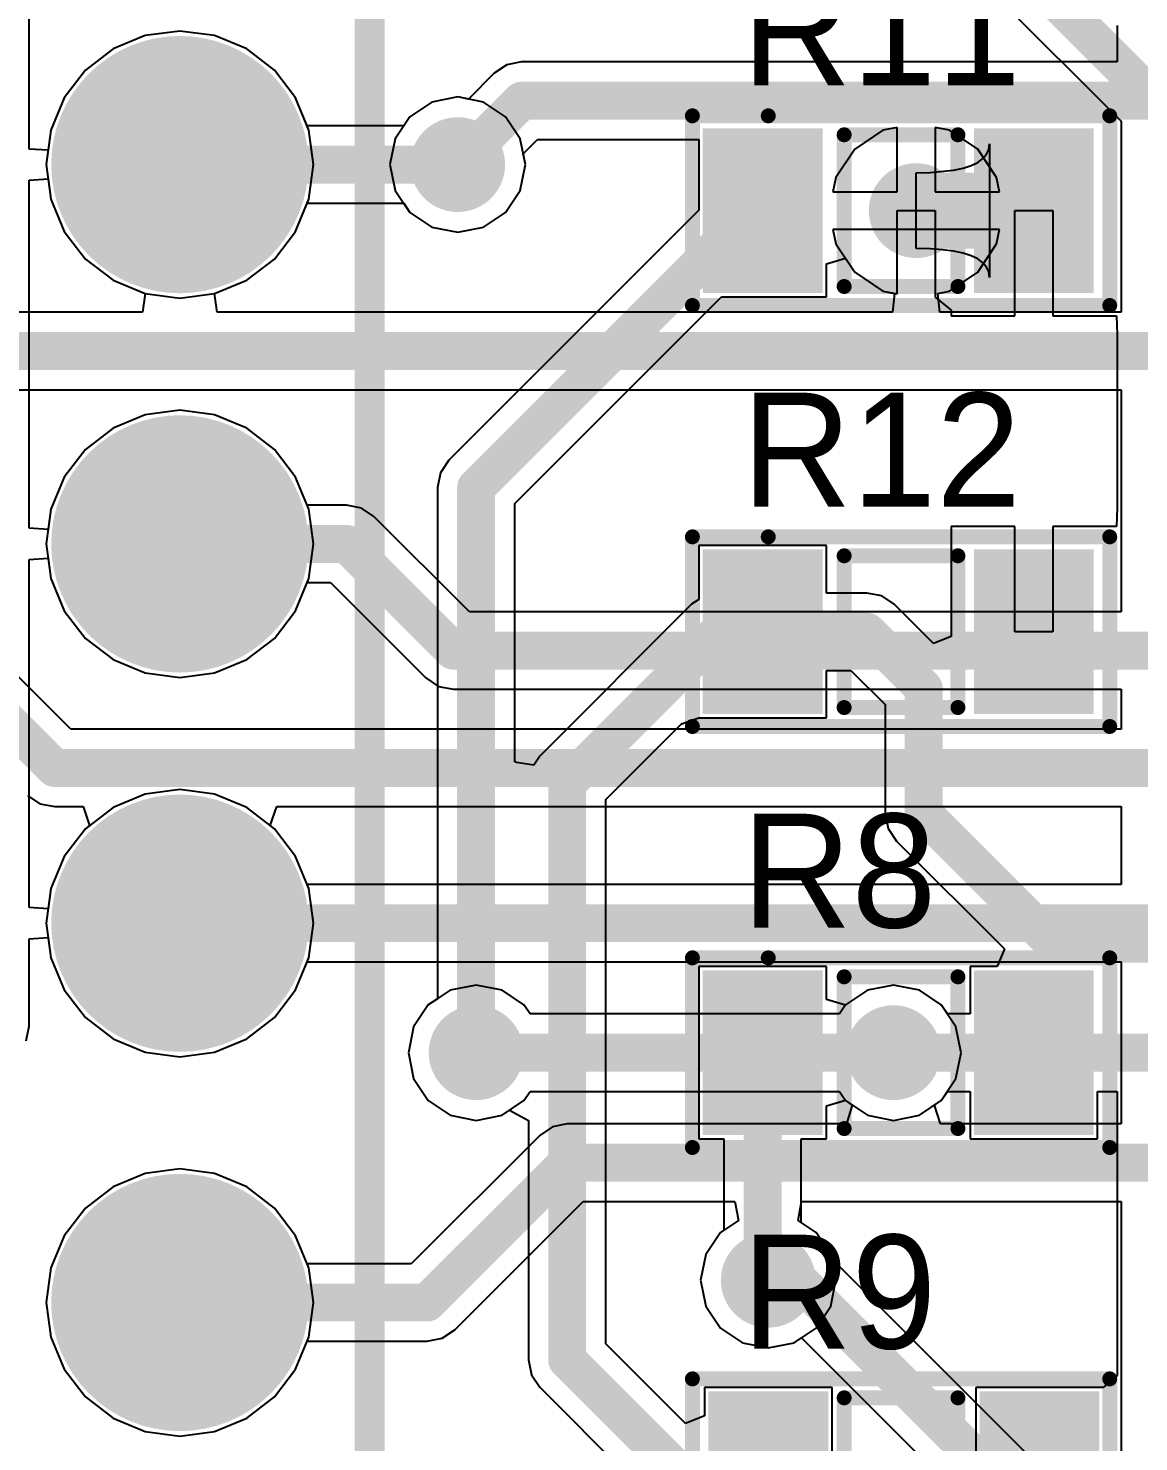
# Model space of a CAD drawing. Header units: millimetres. Extents: x 3.76 to 6.92, y 1.08 to 2.74.
# Drawn here: x 4.403 to 4.6956, y 1.8604 to 2.2331 of the extents above; entities that cross this region are included whole.
import ezdxf

# ---------------------------------------------------------------- set-up
doc = ezdxf.new("R2010")
doc.units = ezdxf.units.MM
doc.header["$MEASUREMENT"] = 0
for name, color, linetype in [('BottomLayer', 5, 'Continuous'), ('BottomSolder', 6, 'Continuous'), ('MultiLayer', 9, 'Continuous'), ('PadHoleLayer', 156, 'Continuous'), ('TopLayer', 1, 'Continuous'), ('TopOverlay', 2, 'Continuous'), ('TopPaste', 8, 'Continuous'), ('TopSolder', 216, 'Continuous'), ('ViaHoleLayer', 16, 'Continuous')]:
    doc.layers.add(name, color=color, linetype=linetype)

# ---------------------------------------------------------------- blocks, each defined once
blk = doc.blocks.new('RES_SMD_0603_31')
at = {"layer": 'TopLayer'}
for points in [[(-0.04681, -0.01772), (-0.02319, -0.01772), (-0.04681, 0.01772), (-0.02319, 0.01772)], [(0.02468, -0.01771), (0.0483, -0.01771), (0.02468, 0.01772), (0.0483, 0.01772)]]:
    blk.add_solid(points, dxfattribs=at)
at = {"layer": 'TopOverlay', "const_width": 0.00394}
for points in [[(0.055, 0.025), (-0.055, 0.025)], [(-0.055, 0.025), (-0.055, -0.025)], [(0.055, 0.025), (0.055, -0.025)], [(0.015, 0.02), (-0.015, 0.02)], [(-0.015, 0.02), (-0.015, -0.02)], [(0.015, 0.02), (0.015, -0.02)], [(0.015, -0.02), (-0.015, -0.02)], [(0.035, -0.025), (-0.055, -0.025)], [(0.055, -0.025), (0.035, -0.025)]]:
    blk.add_lwpolyline(points, dxfattribs=at)
at = {"layer": 'TopOverlay', "const_width": 0.00197}
for points in [[(-0.05599, 0.025, 1), (-0.05402, 0.025, 1)], [(-0.05599, 0.025, 1), (-0.05402, 0.025, 1)], [(0.05401, 0.025, 1), (0.05598, 0.025, 1)], [(0.05401, 0.025, 1), (0.05598, 0.025, 1)], [(-0.01599, 0.02, 1), (-0.01402, 0.02, 1)], [(-0.01599, 0.02, 1), (-0.01402, 0.02, 1)], [(0.01401, 0.02, 1), (0.01598, 0.02, 1)], [(0.01401, 0.02, 1), (0.01598, 0.02, 1)], [(-0.01599, -0.02, 1), (-0.01402, -0.02, 1)], [(-0.01599, -0.02, 1), (-0.01402, -0.02, 1)], [(0.01401, -0.02, 1), (0.01598, -0.02, 1)], [(0.01401, -0.02, 1), (0.01598, -0.02, 1)], [(-0.05599, -0.025, 1), (-0.05402, -0.025, 1)], [(-0.05599, -0.025, 1), (-0.05402, -0.025, 1)], [(0.03401, -0.025, 1), (0.03598, -0.025, 1)], [(0.03401, -0.025, 1), (0.03598, -0.025, 1)], [(0.05401, -0.025, 1), (0.05598, -0.025, 1)], [(0.05401, -0.025, 1), (0.05598, -0.025, 1)]]:
    blk.add_lwpolyline(points, format="xyb", close=True, dxfattribs=at)
at = {"layer": 'TopPaste'}
for points in [[(-0.04681, -0.01772), (-0.02319, -0.01772), (-0.04681, 0.01772), (-0.02319, 0.01772)], [(0.02468, -0.01771), (0.0483, -0.01771), (0.02468, 0.01772), (0.0483, 0.01772)]]:
    blk.add_solid(points, dxfattribs=at)
at = {"layer": 'TopSolder'}
for points in [[(-0.05081, -0.02172), (-0.01919, -0.02172), (-0.05081, 0.02172), (-0.01919, 0.02172)], [(0.02068, -0.02171), (0.0523, -0.02171), (0.02068, 0.02172), (0.0523, 0.02172)]]:
    blk.add_solid(points, dxfattribs=at)
blk = doc.blocks.new('RES_SMD_0603_32')
at = {"layer": 'TopLayer'}
for points in [[(-0.04681, -0.01772), (-0.02319, -0.01772), (-0.04681, 0.01772), (-0.02319, 0.01772)], [(0.02468, -0.01771), (0.0483, -0.01771), (0.02468, 0.01772), (0.0483, 0.01772)]]:
    blk.add_solid(points, dxfattribs=at)
at = {"layer": 'TopOverlay', "const_width": 0.00394}
for points in [[(0.055, 0.025), (-0.055, 0.025)], [(-0.055, 0.025), (-0.055, -0.025)], [(0.055, 0.025), (0.055, -0.025)], [(0.015, 0.02), (-0.015, 0.02)], [(-0.015, 0.02), (-0.015, -0.02)], [(0.015, 0.02), (0.015, -0.02)], [(0.015, -0.02), (-0.015, -0.02)], [(0.035, -0.025), (-0.055, -0.025)], [(0.055, -0.025), (0.035, -0.025)]]:
    blk.add_lwpolyline(points, dxfattribs=at)
at = {"layer": 'TopOverlay', "const_width": 0.00197}
for points in [[(-0.05599, 0.025, 1), (-0.05402, 0.025, 1)], [(-0.05599, 0.025, 1), (-0.05402, 0.025, 1)], [(0.05401, 0.025, 1), (0.05598, 0.025, 1)], [(0.05401, 0.025, 1), (0.05598, 0.025, 1)], [(-0.01599, 0.02, 1), (-0.01402, 0.02, 1)], [(-0.01599, 0.02, 1), (-0.01402, 0.02, 1)], [(0.01401, 0.02, 1), (0.01598, 0.02, 1)], [(0.01401, 0.02, 1), (0.01598, 0.02, 1)], [(-0.01599, -0.02, 1), (-0.01402, -0.02, 1)], [(-0.01599, -0.02, 1), (-0.01402, -0.02, 1)], [(0.01401, -0.02, 1), (0.01598, -0.02, 1)], [(0.01401, -0.02, 1), (0.01598, -0.02, 1)], [(-0.05599, -0.025, 1), (-0.05402, -0.025, 1)], [(-0.05599, -0.025, 1), (-0.05402, -0.025, 1)], [(0.03401, -0.025, 1), (0.03598, -0.025, 1)], [(0.03401, -0.025, 1), (0.03598, -0.025, 1)], [(0.05401, -0.025, 1), (0.05598, -0.025, 1)], [(0.05401, -0.025, 1), (0.05598, -0.025, 1)]]:
    blk.add_lwpolyline(points, format="xyb", close=True, dxfattribs=at)
at = {"layer": 'TopPaste'}
for points in [[(-0.04681, -0.01772), (-0.02319, -0.01772), (-0.04681, 0.01772), (-0.02319, 0.01772)], [(0.02468, -0.01771), (0.0483, -0.01771), (0.02468, 0.01772), (0.0483, 0.01772)]]:
    blk.add_solid(points, dxfattribs=at)
at = {"layer": 'TopSolder'}
for points in [[(-0.05081, -0.02172), (-0.01919, -0.02172), (-0.05081, 0.02172), (-0.01919, 0.02172)], [(0.02068, -0.02171), (0.0523, -0.02171), (0.02068, 0.02172), (0.0523, 0.02172)]]:
    blk.add_solid(points, dxfattribs=at)
blk = doc.blocks.new('RES_SMD_0603_34')
at = {"layer": 'TopLayer'}
for points in [[(-0.04681, -0.01772), (-0.02319, -0.01772), (-0.04681, 0.01772), (-0.02319, 0.01772)], [(0.02468, -0.01771), (0.0483, -0.01771), (0.02468, 0.01772), (0.0483, 0.01772)]]:
    blk.add_solid(points, dxfattribs=at)
at = {"layer": 'TopOverlay', "const_width": 0.00394}
for points in [[(-0.055, 0.025), (0.055, 0.025)], [(-0.055, -0.025), (-0.055, 0.025)], [(0.055, -0.025), (0.055, 0.025)], [(-0.015, 0.02), (0.015, 0.02)], [(-0.015, -0.02), (-0.015, 0.02)], [(0.015, -0.02), (0.015, 0.02)], [(-0.015, -0.02), (0.015, -0.02)], [(-0.055, -0.025), (0.035, -0.025)], [(0.035, -0.025), (0.055, -0.025)]]:
    blk.add_lwpolyline(points, dxfattribs=at)
at = {"layer": 'TopOverlay', "const_width": 0.00197}
for points in [[(-0.05599, 0.025, 1), (-0.05402, 0.025, 1)], [(-0.05599, 0.025, 1), (-0.05402, 0.025, 1)], [(0.05401, 0.025, 1), (0.05598, 0.025, 1)], [(0.05401, 0.025, 1), (0.05598, 0.025, 1)], [(-0.01599, 0.02, 1), (-0.01402, 0.02, 1)], [(-0.01599, 0.02, 1), (-0.01402, 0.02, 1)], [(0.01401, 0.02, 1), (0.01598, 0.02, 1)], [(0.01401, 0.02, 1), (0.01598, 0.02, 1)], [(-0.01599, -0.02, 1), (-0.01402, -0.02, 1)], [(-0.01599, -0.02, 1), (-0.01402, -0.02, 1)], [(0.01401, -0.02, 1), (0.01598, -0.02, 1)], [(0.01401, -0.02, 1), (0.01598, -0.02, 1)], [(-0.05599, -0.025, 1), (-0.05402, -0.025, 1)], [(-0.05599, -0.025, 1), (-0.05402, -0.025, 1)], [(0.03401, -0.025, 1), (0.03598, -0.025, 1)], [(0.03401, -0.025, 1), (0.03598, -0.025, 1)], [(0.05401, -0.025, 1), (0.05598, -0.025, 1)], [(0.05401, -0.025, 1), (0.05598, -0.025, 1)]]:
    blk.add_lwpolyline(points, format="xyb", close=True, dxfattribs=at)
at = {"layer": 'TopPaste'}
for points in [[(-0.04681, -0.01772), (-0.02319, -0.01772), (-0.04681, 0.01772), (-0.02319, 0.01772)], [(0.02468, -0.01771), (0.0483, -0.01771), (0.02468, 0.01772), (0.0483, 0.01772)]]:
    blk.add_solid(points, dxfattribs=at)
at = {"layer": 'TopSolder'}
for points in [[(-0.05081, -0.02172), (-0.01919, -0.02172), (-0.05081, 0.02172), (-0.01919, 0.02172)], [(0.02068, -0.02171), (0.0523, -0.02171), (0.02068, 0.02172), (0.0523, 0.02172)]]:
    blk.add_solid(points, dxfattribs=at)
blk = doc.blocks.new('RES_SMD_0603_35')
at = {"layer": 'TopLayer'}
for points in [[(-0.04681, -0.01772), (-0.02319, -0.01772), (-0.04681, 0.01772), (-0.02319, 0.01772)], [(0.02468, -0.01771), (0.0483, -0.01771), (0.02468, 0.01772), (0.0483, 0.01772)]]:
    blk.add_solid(points, dxfattribs=at)
at = {"layer": 'TopOverlay', "const_width": 0.00394}
for points in [[(0.055, 0.025), (-0.055, 0.025)], [(-0.055, 0.025), (-0.055, -0.025)], [(0.055, 0.025), (0.055, -0.025)], [(0.015, 0.02), (-0.015, 0.02)], [(-0.015, 0.02), (-0.015, -0.02)], [(0.015, 0.02), (0.015, -0.02)], [(0.015, -0.02), (-0.015, -0.02)], [(0.035, -0.025), (-0.055, -0.025)], [(0.055, -0.025), (0.035, -0.025)]]:
    blk.add_lwpolyline(points, dxfattribs=at)
at = {"layer": 'TopOverlay', "const_width": 0.00197}
for points in [[(-0.05599, 0.025, 1), (-0.05402, 0.025, 1)], [(-0.05599, 0.025, 1), (-0.05402, 0.025, 1)], [(0.05401, 0.025, 1), (0.05598, 0.025, 1)], [(0.05401, 0.025, 1), (0.05598, 0.025, 1)], [(-0.01599, 0.02, 1), (-0.01402, 0.02, 1)], [(-0.01599, 0.02, 1), (-0.01402, 0.02, 1)], [(0.01401, 0.02, 1), (0.01598, 0.02, 1)], [(0.01401, 0.02, 1), (0.01598, 0.02, 1)], [(-0.01599, -0.02, 1), (-0.01402, -0.02, 1)], [(-0.01599, -0.02, 1), (-0.01402, -0.02, 1)], [(0.01401, -0.02, 1), (0.01598, -0.02, 1)], [(0.01401, -0.02, 1), (0.01598, -0.02, 1)], [(-0.05599, -0.025, 1), (-0.05402, -0.025, 1)], [(-0.05599, -0.025, 1), (-0.05402, -0.025, 1)], [(0.03401, -0.025, 1), (0.03598, -0.025, 1)], [(0.03401, -0.025, 1), (0.03598, -0.025, 1)], [(0.05401, -0.025, 1), (0.05598, -0.025, 1)], [(0.05401, -0.025, 1), (0.05598, -0.025, 1)]]:
    blk.add_lwpolyline(points, format="xyb", close=True, dxfattribs=at)
at = {"layer": 'TopPaste'}
for points in [[(-0.04681, -0.01772), (-0.02319, -0.01772), (-0.04681, 0.01772), (-0.02319, 0.01772)], [(0.02468, -0.01771), (0.0483, -0.01771), (0.02468, 0.01772), (0.0483, 0.01772)]]:
    blk.add_solid(points, dxfattribs=at)
at = {"layer": 'TopSolder'}
for points in [[(-0.05081, -0.02172), (-0.01919, -0.02172), (-0.05081, 0.02172), (-0.01919, 0.02172)], [(0.02068, -0.02171), (0.0523, -0.02171), (0.02068, 0.02172), (0.0523, 0.02172)]]:
    blk.add_solid(points, dxfattribs=at)
blk = doc.blocks.new('JP8_C2T_80')
at = {"layer": 'BottomLayer', "const_width": 0.02992}
for points in [[(-0.06496, -0.05, 1), (-0.03504, -0.05, 1)], [(0.03504, -0.05, 1), (0.06496, -0.05, 1)], [(0.13504, -0.05, 1), (0.16496, -0.05, 1)], [(0.23504, -0.05, 1), (0.26496, -0.05, 1)]]:
    blk.add_lwpolyline(points, format="xyb", close=True, dxfattribs=at)
at = {"layer": 'BottomSolder', "const_width": 0.03392}
for points in [[(-0.06696, -0.05, 1), (-0.03304, -0.05, 1)], [(0.03304, -0.05, 1), (0.06696, -0.05, 1)], [(0.13304, -0.05, 1), (0.16696, -0.05, 1)], [(0.23304, -0.05, 1), (0.26696, -0.05, 1)]]:
    blk.add_lwpolyline(points, format="xyb", close=True, dxfattribs=at)
at = {"layer": 'MultiLayer', "const_width": 0.02992}
for points in [[(-0.06496, -0.05, 1), (-0.03504, -0.05, 1)], [(0.03504, -0.05, 1), (0.06496, -0.05, 1)], [(0.13504, -0.05, 1), (0.16496, -0.05, 1)], [(0.23504, -0.05, 1), (0.26496, -0.05, 1)]]:
    blk.add_lwpolyline(points, format="xyb", close=True, dxfattribs=at)
at = {"layer": 'PadHoleLayer', "const_width": 0.02008}
for points in [[(-0.06004, -0.05, 1), (-0.03996, -0.05, 1)], [(0.03996, -0.05, 1), (0.06004, -0.05, 1)], [(0.13996, -0.05, 1), (0.16004, -0.05, 1)], [(0.23996, -0.05, 1), (0.26004, -0.05, 1)]]:
    blk.add_lwpolyline(points, format="xyb", close=True, dxfattribs=at)
at = {"layer": 'TopLayer', "const_width": 0.02992}
for points in [[(-0.06496, -0.05, 1), (-0.03504, -0.05, 1)], [(0.03504, -0.05, 1), (0.06496, -0.05, 1)], [(0.13504, -0.05, 1), (0.16496, -0.05, 1)], [(0.23504, -0.05, 1), (0.26496, -0.05, 1)]]:
    blk.add_lwpolyline(points, format="xyb", close=True, dxfattribs=at)
at = {"layer": 'TopOverlay', "const_width": 0.00787}
blk.add_lwpolyline([(-0.40984, -0.1), (0.40985, -0.1)], dxfattribs=at)
at = {"layer": 'TopSolder', "const_width": 0.03392}
for points in [[(-0.06696, -0.05, 1), (-0.03304, -0.05, 1)], [(0.03304, -0.05, 1), (0.06696, -0.05, 1)], [(0.13304, -0.05, 1), (0.16696, -0.05, 1)], [(0.23304, -0.05, 1), (0.26696, -0.05, 1)]]:
    blk.add_lwpolyline(points, format="xyb", close=True, dxfattribs=at)

msp = doc.modelspace()

# ---------------------------------------------------------------- linework, layer by layer
at = {"layer": 'BottomLayer'}
for p, q in [((4.54286, 2.35673), (4.691, 2.20858)), ((4.44292, 2.23236), (4.43381, 2.23116)), ((4.45204, 2.23116), (4.44292, 2.23236)), ((4.43381, 2.23116), (4.42531, 2.22765)), ((4.46053, 2.22765), (4.45204, 2.23116)), ((4.42531, 2.22765), (4.41802, 2.22205)), ((4.46783, 2.22205), (4.46053, 2.22765)), ((4.41802, 2.22205), (4.41242, 2.21475)), ((4.47342, 2.21475), (4.46783, 2.22205)), ((4.41242, 2.21475), (4.4089, 2.20626)), ((4.4765, 2.20734), (4.47342, 2.21475)), ((4.50931, 2.21363), (4.50352, 2.20976)), ((4.51614, 2.21498), (4.50931, 2.21363)), ((4.52297, 2.21363), (4.51614, 2.21498)), ((4.52876, 2.20976), (4.52297, 2.21363)), ((4.4089, 2.20626), (4.4077, 2.19714)), ((4.50191, 2.20734), (4.4765, 2.20734)), ((4.50352, 2.20976), (4.50191, 2.20734)), ((4.53263, 2.20397), (4.52876, 2.20976)), ((4.62822, 2.20619), (4.62078, 2.20122)), ((4.632, 2.20695), (4.62822, 2.20619)), ((4.632, 2.19), (4.632, 2.20695)), ((4.64578, 2.20619), (4.642, 2.20695)), ((4.642, 2.20695), (4.642, 2.19)), ((4.65322, 2.20122), (4.64578, 2.20619)), ((4.691, 2.20858), (4.691, 2.1582)), ((4.53398, 2.19714), (4.53263, 2.20397)), ((4.62078, 2.20122), (4.61581, 2.19378)), ((4.65819, 2.19378), (4.65322, 2.20122)), ((4.4077, 2.19714), (4.4089, 2.18803)), ((4.53263, 2.19031), (4.53398, 2.19714)), ((4.61581, 2.19378), (4.61505, 2.19)), ((4.65895, 2.19), (4.65819, 2.19378)), ((4.4089, 2.18803), (4.41242, 2.17953)), ((4.52876, 2.18452), (4.53263, 2.19031)), ((4.61505, 2.19), (4.632, 2.19)), ((4.642, 2.19), (4.65895, 2.19)), ((4.47342, 2.17953), (4.4765, 2.18695)), ((4.4765, 2.18695), (4.50191, 2.18695)), ((4.50191, 2.18695), (4.50352, 2.18452)), ((4.50352, 2.18452), (4.50931, 2.18066)), ((4.52297, 2.18066), (4.52876, 2.18452)), ((4.50931, 2.18066), (4.51614, 2.1793)), ((4.51614, 2.1793), (4.52297, 2.18066)), ((4.41242, 2.17953), (4.41802, 2.17224)), ((4.46783, 2.17224), (4.47342, 2.17953)), ((4.65895, 2.18), (4.61505, 2.18)), ((4.61505, 2.18), (4.61581, 2.17622)), ((4.65819, 2.17622), (4.65895, 2.18)), ((4.61581, 2.17622), (4.62078, 2.16878)), ((4.65322, 2.16878), (4.65819, 2.17622)), ((4.41802, 2.17224), (4.42531, 2.16664)), ((4.46053, 2.16664), (4.46783, 2.17224)), ((4.42531, 2.16664), (4.4338, 2.16312)), ((4.45204, 2.16312), (4.46053, 2.16664)), ((4.62078, 2.16878), (4.62822, 2.16381)), ((4.64578, 2.16381), (4.65322, 2.16878)), ((4.4338, 2.16312), (4.43309, 2.1582)), ((4.45275, 2.1582), (4.45204, 2.16312)), ((4.62822, 2.16381), (4.63129, 2.1632)), ((4.63129, 2.1632), (4.63079, 2.1582)), ((4.64271, 2.1632), (4.64578, 2.16381)), ((4.64321, 2.1582), (4.64271, 2.1632)), ((4.43309, 2.1582), (4.39629, 2.1582)), ((4.63079, 2.1582), (4.45275, 2.1582)), ((4.691, 2.1582), (4.64321, 2.1582)), ((4.39206, 2.1378), (4.691, 2.1378)), ((4.691, 2.1378), (4.691, 2.0792)), ((4.44292, 2.13236), (4.43381, 2.13116)), ((4.45204, 2.13116), (4.44292, 2.13236)), ((4.43381, 2.13116), (4.42531, 2.12765)), ((4.46053, 2.12765), (4.45204, 2.13116)), ((4.42531, 2.12765), (4.41802, 2.12205)), ((4.46783, 2.12205), (4.46053, 2.12765)), ((4.41802, 2.12205), (4.41242, 2.11475)), ((4.47342, 2.11475), (4.46783, 2.12205)), ((4.41242, 2.11475), (4.4089, 2.10626)), ((4.4765, 2.10734), (4.47342, 2.11475)), ((4.4089, 2.10626), (4.4077, 2.09714)), ((4.48686, 2.10734), (4.4765, 2.10734)), ((4.49076, 2.10656), (4.48686, 2.10734)), ((4.49407, 2.10435), (4.49076, 2.10656)), ((4.51922, 2.0792), (4.49407, 2.10435)), ((4.4077, 2.09714), (4.4089, 2.08803)), ((4.4089, 2.08803), (4.41242, 2.07953)), ((4.47342, 2.07953), (4.4765, 2.08695)), ((4.4765, 2.08695), (4.48264, 2.08695)), ((4.48264, 2.08695), (4.50779, 2.06179)), ((4.41416, 2.04826), (4.3762, 2.08622)), ((4.41242, 2.07953), (4.41802, 2.07224)), ((4.46783, 2.07224), (4.47342, 2.07953)), ((4.691, 2.0792), (4.51922, 2.0792)), ((4.41802, 2.07224), (4.42531, 2.06664)), ((4.46053, 2.06664), (4.46783, 2.07224)), ((4.42531, 2.06664), (4.43381, 2.06312)), ((4.45204, 2.06312), (4.46053, 2.06664)), ((4.43381, 2.06312), (4.44292, 2.06192)), ((4.44292, 2.06192), (4.45204, 2.06312)), ((4.50779, 2.06179), (4.5111, 2.05958)), ((4.5111, 2.05958), (4.515, 2.0588)), ((4.515, 2.0588), (4.691, 2.0588)), ((4.691, 2.0588), (4.691, 2.04826)), ((4.691, 2.04826), (4.41416, 2.04826)), ((4.40273, 2.03085), (4.40604, 2.02864)), ((4.40604, 2.02864), (4.40994, 2.02787)), ((4.40994, 2.02787), (4.41739, 2.02787)), ((4.41739, 2.02787), (4.41908, 2.02287)), ((4.46676, 2.02287), (4.46846, 2.02787)), ((4.46846, 2.02787), (4.691, 2.02787)), ((4.691, 2.02787), (4.691, 2.00734)), ((4.41802, 2.02205), (4.41242, 2.01475)), ((4.41908, 2.02287), (4.41802, 2.02205)), ((4.46783, 2.02205), (4.46676, 2.02287)), ((4.47342, 2.01475), (4.46783, 2.02205)), ((4.41242, 2.01475), (4.4089, 2.00626)), ((4.4765, 2.00734), (4.47342, 2.01475)), ((4.4089, 2.00626), (4.4077, 1.99714)), ((4.691, 2.00734), (4.4765, 2.00734)), ((4.4077, 1.99714), (4.4089, 1.98803)), ((4.4089, 1.98803), (4.41242, 1.97953)), ((4.47342, 1.97953), (4.4765, 1.98695)), ((4.4765, 1.98695), (4.691, 1.98695)), ((4.691, 1.98695), (4.691, 1.9442)), ((4.41242, 1.97953), (4.41802, 1.97224)), ((4.46783, 1.97224), (4.47342, 1.97953)), ((4.51417, 1.97948), (4.50838, 1.97562)), ((4.521, 1.98084), (4.51417, 1.97948)), ((4.52783, 1.97948), (4.521, 1.98084)), ((4.53362, 1.97562), (4.52783, 1.97948)), ((4.62417, 1.97948), (4.61838, 1.97562)), ((4.631, 1.98084), (4.62417, 1.97948)), ((4.63783, 1.97948), (4.631, 1.98084)), ((4.64362, 1.97562), (4.63783, 1.97948)), ((4.50838, 1.97562), (4.50452, 1.96983)), ((4.53523, 1.9732), (4.53362, 1.97562)), ((4.61838, 1.97562), (4.61677, 1.9732)), ((4.64748, 1.96983), (4.64362, 1.97562)), ((4.41802, 1.97224), (4.42531, 1.96664)), ((4.46053, 1.96664), (4.46783, 1.97224)), ((4.61677, 1.9732), (4.53523, 1.9732)), ((4.50452, 1.96983), (4.50316, 1.963)), ((4.64884, 1.963), (4.64748, 1.96983)), ((4.42531, 1.96664), (4.43381, 1.96312)), ((4.45204, 1.96312), (4.46053, 1.96664)), ((4.43381, 1.96312), (4.44292, 1.96192)), ((4.44292, 1.96192), (4.45204, 1.96312)), ((4.50316, 1.963), (4.50452, 1.95617)), ((4.64748, 1.95617), (4.64884, 1.963)), ((4.50452, 1.95617), (4.50838, 1.95038)), ((4.53362, 1.95038), (4.53523, 1.9528)), ((4.53523, 1.9528), (4.61677, 1.9528)), ((4.61677, 1.9528), (4.61838, 1.95038)), ((4.64362, 1.95038), (4.64748, 1.95617)), ((4.50838, 1.95038), (4.51417, 1.94652)), ((4.52783, 1.94652), (4.53362, 1.95038)), ((4.61838, 1.95038), (4.62016, 1.9492)), ((4.62016, 1.9492), (4.61864, 1.9442)), ((4.64184, 1.9492), (4.64362, 1.95038)), ((4.64336, 1.9442), (4.64184, 1.9492)), ((4.51417, 1.94652), (4.521, 1.94516)), ((4.521, 1.94516), (4.52783, 1.94652)), ((4.5411, 1.94342), (4.53779, 1.94121)), ((4.545, 1.9442), (4.5411, 1.94342)), ((4.61864, 1.9442), (4.545, 1.9442)), ((4.691, 1.9442), (4.64336, 1.9442)), ((4.53779, 1.94121), (4.50392, 1.90734)), ((4.43381, 1.93116), (4.42531, 1.92765)), ((4.44292, 1.93236), (4.43381, 1.93116)), ((4.45204, 1.93116), (4.44292, 1.93236)), ((4.46053, 1.92765), (4.45204, 1.93116)), ((4.42531, 1.92765), (4.41802, 1.92205)), ((4.46783, 1.92205), (4.46053, 1.92765)), ((4.51535, 1.88993), (4.54922, 1.9238)), ((4.54922, 1.9238), (4.58921, 1.9238)), ((4.58921, 1.9238), (4.59015, 1.9188)), ((4.60585, 1.9188), (4.60679, 1.9238)), ((4.60679, 1.9238), (4.691, 1.9238)), ((4.691, 1.9238), (4.691, 1.83895)), ((4.41802, 1.92205), (4.41242, 1.91475)), ((4.47342, 1.91475), (4.46783, 1.92205)), ((4.58538, 1.91562), (4.58152, 1.90983)), ((4.59015, 1.9188), (4.58538, 1.91562)), ((4.61062, 1.91562), (4.60585, 1.9188)), ((4.61448, 1.90983), (4.61062, 1.91562)), ((4.41242, 1.91475), (4.4089, 1.90626)), ((4.4765, 1.90734), (4.47342, 1.91475)), ((4.58152, 1.90983), (4.58016, 1.903)), ((4.61471, 1.90871), (4.61448, 1.90983)), ((4.68638, 1.83704), (4.61471, 1.90871)), ((4.4089, 1.90626), (4.4077, 1.89714)), ((4.50392, 1.90734), (4.4765, 1.90734)), ((4.58016, 1.903), (4.58152, 1.89617)), ((4.4077, 1.89714), (4.4089, 1.88803)), ((4.58152, 1.89617), (4.58538, 1.89038)), ((4.51204, 1.88772), (4.51535, 1.88993)), ((4.58538, 1.89038), (4.59117, 1.88652)), ((4.4089, 1.88803), (4.41242, 1.87953)), ((4.47342, 1.87953), (4.4765, 1.88695)), ((4.4765, 1.88695), (4.50814, 1.88695)), ((4.50814, 1.88695), (4.51204, 1.88772)), ((4.59117, 1.88652), (4.598, 1.88516)), ((4.598, 1.88516), (4.60483, 1.88652)), ((4.60483, 1.88652), (4.60677, 1.88781)), ((4.60677, 1.88781), (4.69079, 1.80379)), ((4.41242, 1.87953), (4.41802, 1.87224)), ((4.46783, 1.87224), (4.47342, 1.87953)), ((4.41802, 1.87224), (4.42531, 1.86664)), ((4.46053, 1.86664), (4.46783, 1.87224)), ((4.42531, 1.86664), (4.43381, 1.86312)), ((4.45204, 1.86312), (4.46053, 1.86664)), ((4.43381, 1.86312), (4.44292, 1.86192)), ((4.44292, 1.86192), (4.45204, 1.86312))]:
    msp.add_line(p, q, dxfattribs=at)
at = {"layer": 'BottomLayer', "const_width": 0.01}
for points in [[(4.54, 2.374), (4.725, 2.189)], [(4.44292, 2.19714), (4.51614, 2.19714)], [(4.39206, 2.148), (5.335, 2.148)], [(4.35086, 2.09714), (4.40994, 2.03806)], [(4.44292, 2.09714), (4.48686, 2.09714)], [(4.48686, 2.09714), (4.515, 2.069)], [(4.515, 2.069), (5.364, 2.069)], [(4.40994, 2.03806), (5.15694, 2.03806)], [(4.44292, 1.99714), (4.93186, 1.99714)], [(4.521, 1.963), (4.631, 1.963)], [(4.50814, 1.89714), (4.545, 1.934)], [(4.545, 1.934), (5.465, 1.934)], [(4.598, 1.903), (4.606, 1.903)], [(4.606, 1.903), (4.698, 1.811)], [(4.44292, 1.89714), (4.50814, 1.89714)]]:
    msp.add_lwpolyline(points, dxfattribs=at)
at = {"layer": 'BottomLayer'}
for points, const_width in [([(4.50989, 2.19714, 1), (4.52239, 2.19714, 1)], 0.0125), ([(4.44042, 2.19714, 1), (4.44542, 2.19714, 1)], 0.005), ([(4.51364, 2.19714, 1), (4.51864, 2.19714, 1)], 0.005), ([(4.63075, 2.185, 1), (4.64325, 2.185, 1)], 0.0125), ([(4.44042, 2.09714, 1), (4.44542, 2.09714, 1)], 0.005), ([(4.48436, 2.09714, 1), (4.48936, 2.09714, 1)], 0.005), ([(4.48436, 2.09714, 1), (4.48936, 2.09714, 1)], 0.005), ([(4.5125, 2.069, 1), (4.5175, 2.069, 1)], 0.005), ([(4.5125, 2.069, 1), (4.5175, 2.069, 1)], 0.005), ([(4.40744, 2.03806, 1), (4.41244, 2.03806, 1)], 0.005), ([(4.40744, 2.03806, 1), (4.41244, 2.03806, 1)], 0.005), ([(4.44042, 1.99714, 1), (4.44542, 1.99714, 1)], 0.005), ([(4.51475, 1.963, 1), (4.52725, 1.963, 1)], 0.0125), ([(4.62475, 1.963, 1), (4.63725, 1.963, 1)], 0.0125), ([(4.5185, 1.963, 1), (4.5235, 1.963, 1)], 0.005), ([(4.6285, 1.963, 1), (4.6335, 1.963, 1)], 0.005), ([(4.5425, 1.934, 1), (4.5475, 1.934, 1)], 0.005), ([(4.5425, 1.934, 1), (4.5475, 1.934, 1)], 0.005), ([(4.59175, 1.903, 1), (4.60425, 1.903, 1)], 0.0125), ([(4.5955, 1.903, 1), (4.6005, 1.903, 1)], 0.005), ([(4.6035, 1.903, 1), (4.6085, 1.903, 1)], 0.005), ([(4.6035, 1.903, 1), (4.6085, 1.903, 1)], 0.005), ([(4.44042, 1.89714, 1), (4.44542, 1.89714, 1)], 0.005), ([(4.50564, 1.89714, 1), (4.51064, 1.89714, 1)], 0.005), ([(4.50564, 1.89714, 1), (4.51064, 1.89714, 1)], 0.005)]:
    msp.add_lwpolyline(points, format="xyb", close=True, dxfattribs=dict(at, const_width=const_width))
at = {"layer": 'MultiLayer', "const_width": 0.0125}
for points in [[(4.50989, 2.19714, 1), (4.52239, 2.19714, 1)], [(4.63075, 2.185, 1), (4.64325, 2.185, 1)], [(4.51475, 1.963, 1), (4.52725, 1.963, 1)], [(4.62475, 1.963, 1), (4.63725, 1.963, 1)], [(4.59175, 1.903, 1), (4.60425, 1.903, 1)]]:
    msp.add_lwpolyline(points, format="xyb", close=True, dxfattribs=at)
at = {"layer": 'TopLayer'}
for p, q in [((4.4032, 2.20125), (4.4032, 2.243)), ((4.44292, 2.23236), (4.43381, 2.23116)), ((4.45204, 2.23116), (4.44292, 2.23236)), ((4.69, 2.2338), (4.69, 2.2242)), ((4.43381, 2.23116), (4.42531, 2.22765)), ((4.46053, 2.22765), (4.45204, 2.23116)), ((4.42531, 2.22765), (4.41802, 2.22205)), ((4.46783, 2.22205), (4.46053, 2.22765)), ((4.41802, 2.22205), (4.41242, 2.21475)), ((4.47342, 2.21475), (4.46783, 2.22205)), ((4.52579, 2.22121), (4.519, 2.21442)), ((4.5291, 2.22342), (4.52579, 2.22121)), ((4.533, 2.2242), (4.5291, 2.22342)), ((4.69, 2.2242), (4.533, 2.2242)), ((4.41242, 2.21475), (4.4089, 2.20626)), ((4.47694, 2.20626), (4.47342, 2.21475)), ((4.50931, 2.21363), (4.50352, 2.20976)), ((4.51614, 2.21498), (4.50931, 2.21363)), ((4.519, 2.21442), (4.51614, 2.21498)), ((4.4089, 2.20626), (4.4082, 2.20092)), ((4.47814, 2.19714), (4.47694, 2.20626)), ((4.50352, 2.20976), (4.49966, 2.20397)), ((4.49966, 2.20397), (4.4983, 2.19714)), ((4.53342, 2.2), (4.53722, 2.2038)), ((4.53722, 2.2038), (4.5797, 2.2038)), ((4.5797, 2.2038), (4.5797, 2.18512)), ((4.65612, 2.20115), (4.65631, 2.2026)), ((4.65631, 2.2026), (4.65631, 2.1674)), ((4.4082, 2.20092), (4.4032, 2.20125)), ((4.53398, 2.19714), (4.53342, 2.2)), ((4.65322, 2.19773), (4.65457, 2.19872)), ((4.65457, 2.19872), (4.65554, 2.19986)), ((4.65554, 2.19986), (4.65612, 2.20115)), ((4.47694, 2.18803), (4.47814, 2.19714)), ((4.4983, 2.19714), (4.49966, 2.19031)), ((4.53263, 2.19031), (4.53398, 2.19714)), ((4.637, 2.195), (4.64067, 2.19508)), ((4.637, 2.175), (4.637, 2.195)), ((4.64067, 2.19508), (4.64685, 2.19568)), ((4.64685, 2.19568), (4.64936, 2.19622)), ((4.64936, 2.19622), (4.65148, 2.1969)), ((4.65148, 2.1969), (4.65322, 2.19773)), ((4.4032, 2.19304), (4.4082, 2.19337)), ((4.4032, 2.10125), (4.4032, 2.19304)), ((4.4082, 2.19337), (4.4089, 2.18803)), ((4.4089, 2.18803), (4.41242, 2.17953)), ((4.47342, 2.17953), (4.47694, 2.18803)), ((4.49966, 2.19031), (4.50352, 2.18452)), ((4.52876, 2.18452), (4.53263, 2.19031)), ((4.50352, 2.18452), (4.50931, 2.18066)), ((4.5797, 2.18512), (4.51379, 2.11921)), ((4.52297, 2.18066), (4.52876, 2.18452)), ((4.632, 2.16305), (4.632, 2.185)), ((4.632, 2.185), (4.642, 2.185)), ((4.642, 2.185), (4.642, 2.16223)), ((4.663, 2.15728), (4.663, 2.185)), ((4.663, 2.185), (4.673, 2.185)), ((4.673, 2.185), (4.673, 2.15728)), ((4.50931, 2.18066), (4.51614, 2.1793)), ((4.51614, 2.1793), (4.52297, 2.18066)), ((4.41242, 2.17953), (4.41802, 2.17224)), ((4.46783, 2.17224), (4.47342, 2.17953)), ((4.64067, 2.17492), (4.637, 2.175)), ((4.64395, 2.1747), (4.64067, 2.17492)), ((4.64685, 2.17432), (4.64395, 2.1747)), ((4.64936, 2.17378), (4.64685, 2.17432)), ((4.65148, 2.1731), (4.64936, 2.17378)), ((4.65322, 2.17227), (4.65148, 2.1731)), ((4.41802, 2.17224), (4.42531, 2.16664)), ((4.46053, 2.16664), (4.46783, 2.17224)), ((4.61332, 2.17094), (4.61832, 2.17245)), ((4.61332, 2.16228), (4.61332, 2.17094)), ((4.61832, 2.17245), (4.62078, 2.16878)), ((4.65457, 2.17128), (4.65322, 2.17227)), ((4.65554, 2.17014), (4.65457, 2.17128)), ((4.65612, 2.16885), (4.65554, 2.17014)), ((4.42531, 2.16664), (4.43381, 2.16312)), ((4.45204, 2.16312), (4.46053, 2.16664)), ((4.62078, 2.16878), (4.62822, 2.16381)), ((4.65631, 2.1674), (4.65612, 2.16885)), ((4.43381, 2.16312), (4.44292, 2.16192)), ((4.44292, 2.16192), (4.45204, 2.16312)), ((4.5312, 2.10778), (4.5857, 2.16228)), ((4.5857, 2.16228), (4.61332, 2.16228)), ((4.62822, 2.16381), (4.632, 2.16305)), ((4.642, 2.16223), (4.64619, 2.15879)), ((4.64619, 2.15879), (4.64619, 2.15728)), ((4.64619, 2.15728), (4.663, 2.15728)), ((4.673, 2.15728), (4.68981, 2.15728)), ((4.68981, 2.15728), (4.69, 2.15236)), ((4.69, 2.15236), (4.69, 2.10664)), ((4.44292, 2.13236), (4.43381, 2.13116)), ((4.45204, 2.13116), (4.44292, 2.13236)), ((4.43381, 2.13116), (4.42531, 2.12765)), ((4.46053, 2.12765), (4.45204, 2.13116)), ((4.42531, 2.12765), (4.41802, 2.12205)), ((4.46783, 2.12205), (4.46053, 2.12765)), ((4.41802, 2.12205), (4.41242, 2.11475)), ((4.47342, 2.11475), (4.46783, 2.12205)), ((4.51379, 2.11921), (4.51158, 2.1159)), ((4.41242, 2.11475), (4.4089, 2.10626)), ((4.47694, 2.10626), (4.47342, 2.11475)), ((4.51158, 2.1159), (4.5108, 2.112)), ((4.5108, 2.112), (4.5108, 1.97723)), ((4.4089, 2.10626), (4.4082, 2.10092)), ((4.47814, 2.09714), (4.47694, 2.10626)), ((4.5312, 2.03966), (4.5312, 2.10778)), ((4.69, 2.10664), (4.68981, 2.10172)), ((4.4082, 2.10092), (4.4032, 2.10125)), ((4.663, 2.10172), (4.64619, 2.10172)), ((4.64619, 2.10172), (4.64619, 2.07276)), ((4.663, 2.074), (4.663, 2.10172)), ((4.68981, 2.10172), (4.673, 2.10172)), ((4.673, 2.10172), (4.673, 2.074)), ((4.47694, 2.08803), (4.47814, 2.09714)), ((4.61332, 2.09671), (4.5797, 2.09671)), ((4.5797, 2.09671), (4.5797, 2.08248)), ((4.61332, 2.08419), (4.61332, 2.09671)), ((4.4032, 2.09304), (4.4082, 2.09337)), ((4.4032, 2.00125), (4.4032, 2.09304)), ((4.4082, 2.09337), (4.4089, 2.08803)), ((4.4089, 2.08803), (4.41242, 2.07953)), ((4.47342, 2.07953), (4.47694, 2.08803)), ((4.624, 2.08419), (4.61332, 2.08419)), ((4.62791, 2.08342), (4.624, 2.08419)), ((4.63121, 2.08121), (4.62791, 2.08342)), ((4.41242, 2.07953), (4.41802, 2.07224)), ((4.46783, 2.07224), (4.47342, 2.07953)), ((4.57779, 2.08121), (4.53779, 2.04121)), ((4.5797, 2.08248), (4.57779, 2.08121)), ((4.64157, 2.07085), (4.63121, 2.08121)), ((4.41802, 2.07224), (4.42531, 2.06664)), ((4.46053, 2.06664), (4.46783, 2.07224)), ((4.64619, 2.07276), (4.64157, 2.07085)), ((4.673, 2.074), (4.663, 2.074)), ((4.42531, 2.06664), (4.43381, 2.06312)), ((4.45204, 2.06312), (4.46053, 2.06664)), ((4.43381, 2.06312), (4.44292, 2.06192)), ((4.44292, 2.06192), (4.45204, 2.06312)), ((4.61332, 2.05128), (4.61332, 2.0638)), ((4.61332, 2.0638), (4.61978, 2.0638)), ((4.61978, 2.0638), (4.6288, 2.05478)), ((4.6288, 2.05478), (4.6288, 2.026)), ((4.5552, 2.02978), (4.57516, 2.04974)), ((4.57516, 2.04974), (4.5797, 2.05128)), ((4.5797, 2.05128), (4.5797, 2.05128)), ((4.5797, 2.05128), (4.5797, 2.05128)), ((4.5797, 2.05128), (4.61332, 2.05128)), ((4.53165, 2.03947), (4.5312, 2.03966)), ((4.5362, 2.03882), (4.53165, 2.03947)), ((4.53779, 2.04121), (4.5362, 2.03882)), ((4.43381, 2.03116), (4.42531, 2.02765)), ((4.44292, 2.03236), (4.43381, 2.03116)), ((4.45204, 2.03116), (4.44292, 2.03236)), ((4.46053, 2.02765), (4.45204, 2.03116)), ((4.42531, 2.02765), (4.41802, 2.02205)), ((4.46783, 2.02205), (4.46053, 2.02765)), ((4.5552, 1.88622), (4.5552, 2.02978)), ((4.6288, 2.026), (4.62958, 2.0221)), ((4.41802, 2.02205), (4.41242, 2.01475)), ((4.47342, 2.01475), (4.46783, 2.02205)), ((4.62958, 2.0221), (4.63179, 2.01879)), ((4.63179, 2.01879), (4.66024, 1.99034)), ((4.41242, 2.01475), (4.4089, 2.00626)), ((4.47694, 2.00626), (4.47342, 2.01475)), ((4.4089, 2.00626), (4.4082, 2.00092)), ((4.47814, 1.99714), (4.47694, 2.00626)), ((4.4082, 2.00092), (4.4032, 2.00125)), ((4.47694, 1.98803), (4.47814, 1.99714)), ((4.4032, 1.99304), (4.4082, 1.99337)), ((4.4032, 1.97), (4.4032, 1.99304)), ((4.4082, 1.99337), (4.4089, 1.98803)), ((4.66024, 1.99034), (4.65833, 1.98572)), ((4.4089, 1.98803), (4.41242, 1.97953)), ((4.47342, 1.97953), (4.47694, 1.98803)), ((4.61332, 1.98571), (4.5797, 1.98571)), ((4.5797, 1.98571), (4.5797, 1.94028)), ((4.61332, 1.97704), (4.61332, 1.98571)), ((4.65833, 1.98572), (4.65119, 1.98572)), ((4.65119, 1.98572), (4.65119, 1.9732)), ((4.41242, 1.97953), (4.41802, 1.97224)), ((4.46783, 1.97224), (4.47342, 1.97953)), ((4.62417, 1.97948), (4.61838, 1.97562)), ((4.631, 1.98084), (4.62417, 1.97948)), ((4.63783, 1.97948), (4.631, 1.98084)), ((4.64362, 1.97562), (4.63783, 1.97948)), ((4.50838, 1.97562), (4.50452, 1.96983)), ((4.5108, 1.97723), (4.50838, 1.97562)), ((4.61832, 1.97553), (4.61332, 1.97704)), ((4.61838, 1.97562), (4.61832, 1.97553)), ((4.64523, 1.9732), (4.64362, 1.97562)), ((4.41802, 1.97224), (4.42531, 1.96664)), ((4.46053, 1.96664), (4.46783, 1.97224)), ((4.65119, 1.9732), (4.64523, 1.9732)), ((4.40242, 1.9661), (4.4032, 1.97)), ((4.50452, 1.96983), (4.50316, 1.963)), ((4.42531, 1.96664), (4.43381, 1.96312)), ((4.45204, 1.96312), (4.46053, 1.96664)), ((4.43381, 1.96312), (4.44292, 1.96192)), ((4.44292, 1.96192), (4.45204, 1.96312)), ((4.50316, 1.963), (4.50452, 1.95617)), ((4.50452, 1.95617), (4.50838, 1.95038)), ((4.64362, 1.95038), (4.64523, 1.9528)), ((4.64523, 1.9528), (4.65119, 1.9528)), ((4.65119, 1.9528), (4.65119, 1.94028)), ((4.68481, 1.94028), (4.68481, 1.9528)), ((4.68481, 1.9528), (4.69, 1.9528)), ((4.69, 1.9528), (4.69, 1.87787)), ((4.50838, 1.95038), (4.51417, 1.94652)), ((4.61332, 1.94896), (4.61832, 1.95047)), ((4.61832, 1.95047), (4.61838, 1.95038)), ((4.61838, 1.95038), (4.62417, 1.94652)), ((4.63783, 1.94652), (4.64362, 1.95038)), ((4.51417, 1.94652), (4.521, 1.94516)), ((4.521, 1.94516), (4.52783, 1.94652)), ((4.52783, 1.94652), (4.5298, 1.94784)), ((4.5298, 1.94784), (4.5348, 1.94516)), ((4.61332, 1.94028), (4.61332, 1.94896)), ((4.62417, 1.94652), (4.631, 1.94516)), ((4.631, 1.94516), (4.63783, 1.94652)), ((4.5348, 1.94516), (4.5348, 1.882)), ((4.5797, 1.94028), (4.58632, 1.94028)), ((4.58632, 1.94028), (4.58632, 1.91624)), ((4.60671, 1.91823), (4.60671, 1.94028)), ((4.60671, 1.94028), (4.61332, 1.94028)), ((4.65119, 1.94028), (4.68481, 1.94028)), ((4.43381, 1.93116), (4.42531, 1.92765)), ((4.44292, 1.93236), (4.43381, 1.93116)), ((4.45204, 1.93116), (4.44292, 1.93236)), ((4.46053, 1.92765), (4.45204, 1.93116)), ((4.42531, 1.92765), (4.41802, 1.92205)), ((4.46783, 1.92205), (4.46053, 1.92765)), ((4.41802, 1.92205), (4.41242, 1.91475)), ((4.47342, 1.91475), (4.46783, 1.92205)), ((4.58538, 1.91562), (4.58152, 1.90983)), ((4.58632, 1.91624), (4.58538, 1.91562)), ((4.61062, 1.91562), (4.60671, 1.91823)), ((4.61448, 1.90983), (4.61062, 1.91562)), ((4.41242, 1.91475), (4.4089, 1.90626)), ((4.47694, 1.90626), (4.47342, 1.91475)), ((4.58152, 1.90983), (4.58016, 1.903)), ((4.61584, 1.903), (4.61448, 1.90983)), ((4.4089, 1.90626), (4.4077, 1.89714)), ((4.47814, 1.89714), (4.47694, 1.90626)), ((4.58016, 1.903), (4.58152, 1.89617)), ((4.61448, 1.89617), (4.61584, 1.903)), ((4.4077, 1.89714), (4.4089, 1.88803)), ((4.47694, 1.88803), (4.47814, 1.89714)), ((4.58152, 1.89617), (4.58538, 1.89038)), ((4.61062, 1.89038), (4.61448, 1.89617)), ((4.58538, 1.89038), (4.59117, 1.88652)), ((4.60483, 1.88652), (4.61062, 1.89038)), ((4.4089, 1.88803), (4.41242, 1.87953)), ((4.47342, 1.87953), (4.47694, 1.88803)), ((4.57619, 1.86523), (4.5552, 1.88622)), ((4.59117, 1.88652), (4.598, 1.88516)), ((4.598, 1.88516), (4.60483, 1.88652)), ((4.5348, 1.882), (4.53558, 1.8781)), ((4.41242, 1.87953), (4.41802, 1.87224)), ((4.46783, 1.87224), (4.47342, 1.87953)), ((4.53558, 1.8781), (4.53779, 1.87479)), ((4.53779, 1.87479), (4.56779, 1.84479)), ((4.61481, 1.87472), (4.58119, 1.87472)), ((4.58119, 1.87472), (4.58119, 1.8673)), ((4.61481, 1.82928), (4.61481, 1.87472)), ((4.685, 1.87472), (4.65268, 1.87472)), ((4.65268, 1.87472), (4.65268, 1.82929)), ((4.68631, 1.87472), (4.685, 1.87472)), ((4.69, 1.87787), (4.68631, 1.87472)), ((4.41802, 1.87224), (4.42531, 1.86664)), ((4.46053, 1.86664), (4.46783, 1.87224)), ((4.58119, 1.8673), (4.57619, 1.86523)), ((4.42531, 1.86664), (4.43381, 1.86312)), ((4.45204, 1.86312), (4.46053, 1.86664)), ((4.43381, 1.86312), (4.44292, 1.86192)), ((4.44292, 1.86192), (4.45204, 1.86312))]:
    msp.add_line(p, q, dxfattribs=at)
for points, const_width in [([(4.51614, 2.19714), (4.533, 2.214)], 0.01), ([(4.533, 2.214), (4.707, 2.214)], 0.01), ([(4.637, 2.185), (4.668, 2.185)], 0.02), ([(4.521, 2.112), (4.594, 2.185)], 0.01), ([(4.594, 2.185), (4.59651, 2.185)], 0.01), ([(4.521, 1.963), (4.521, 2.112)], 0.01), ([(4.545, 2.034), (4.585, 2.074)], 0.01), ([(4.585, 2.074), (4.59651, 2.074)], 0.01), ([(4.59651, 2.074), (4.624, 2.074)], 0.01), ([(4.624, 2.074), (4.639, 2.059)], 0.01), ([(4.639, 2.026), (4.639, 2.059)], 0.01), ([(4.545, 1.882), (4.545, 2.034)], 0.01), ([(4.639, 2.026), (4.67328, 1.99172)], 0.01), ([(4.67328, 1.99172), (4.82628, 1.99172)], 0.01), ([(4.59651, 1.90449), (4.59651, 1.963)], 0.01), ([(4.631, 1.963), (4.668, 1.963)], 0.01), ([(4.668, 1.963), (4.715, 1.963)], 0.01), ([(4.59651, 1.90449), (4.598, 1.903)], 0.01), ([(4.545, 1.882), (4.575, 1.852)], 0.01)]:
    msp.add_lwpolyline(points, dxfattribs=dict(at, const_width=const_width))
for points, const_width in [([(4.5305, 2.214, 1), (4.5355, 2.214, 1)], 0.005), ([(4.5305, 2.214, 1), (4.5355, 2.214, 1)], 0.005), ([(4.50989, 2.19714, 1), (4.52239, 2.19714, 1)], 0.0125), ([(4.51364, 2.19714, 1), (4.51864, 2.19714, 1)], 0.005), ([(4.63075, 2.185, 1), (4.64325, 2.185, 1)], 0.0125), ([(4.632, 2.185, 1), (4.642, 2.185, 1)], 0.01), ([(4.663, 2.185, 1), (4.673, 2.185, 1)], 0.01), ([(4.5915, 2.185, 1), (4.5965, 2.185, 1)], 0.005), ([(4.5915, 2.185, 1), (4.5965, 2.185, 1)], 0.005), ([(4.59401, 2.185, 1), (4.59901, 2.185, 1)], 0.005), ([(4.5185, 2.112, 1), (4.5235, 2.112, 1)], 0.005), ([(4.5185, 2.112, 1), (4.5235, 2.112, 1)], 0.005), ([(4.5825, 2.074, 1), (4.5875, 2.074, 1)], 0.005), ([(4.5825, 2.074, 1), (4.5875, 2.074, 1)], 0.005), ([(4.59401, 2.074, 1), (4.59901, 2.074, 1)], 0.005), ([(4.59401, 2.074, 1), (4.59901, 2.074, 1)], 0.005), ([(4.6215, 2.074, 1), (4.6265, 2.074, 1)], 0.005), ([(4.6215, 2.074, 1), (4.6265, 2.074, 1)], 0.005), ([(4.6365, 2.059, 1), (4.6415, 2.059, 1)], 0.005), ([(4.6365, 2.059, 1), (4.6415, 2.059, 1)], 0.005), ([(4.5425, 2.034, 1), (4.5475, 2.034, 1)], 0.005), ([(4.5425, 2.034, 1), (4.5475, 2.034, 1)], 0.005), ([(4.6365, 2.026, 1), (4.6415, 2.026, 1)], 0.005), ([(4.6365, 2.026, 1), (4.6415, 2.026, 1)], 0.005), ([(4.67078, 1.99172, 1), (4.67578, 1.99172, 1)], 0.005), ([(4.67078, 1.99172, 1), (4.67578, 1.99172, 1)], 0.005), ([(4.51475, 1.963, 1), (4.52725, 1.963, 1)], 0.0125), ([(4.62475, 1.963, 1), (4.63725, 1.963, 1)], 0.0125), ([(4.5185, 1.963, 1), (4.5235, 1.963, 1)], 0.005), ([(4.59401, 1.963, 1), (4.59901, 1.963, 1)], 0.005), ([(4.6285, 1.963, 1), (4.6335, 1.963, 1)], 0.005), ([(4.6655, 1.963, 1), (4.6705, 1.963, 1)], 0.005), ([(4.6655, 1.963, 1), (4.6705, 1.963, 1)], 0.005), ([(4.59175, 1.903, 1), (4.60425, 1.903, 1)], 0.0125), ([(4.59401, 1.90449, 1), (4.59901, 1.90449, 1)], 0.005), ([(4.59401, 1.90449, 1), (4.59901, 1.90449, 1)], 0.005), ([(4.5955, 1.903, 1), (4.6005, 1.903, 1)], 0.005), ([(4.5425, 1.882, 1), (4.5475, 1.882, 1)], 0.005), ([(4.5425, 1.882, 1), (4.5475, 1.882, 1)], 0.005)]:
    msp.add_lwpolyline(points, format="xyb", close=True, dxfattribs=dict(at, const_width=const_width))
at = {"layer": 'ViaHoleLayer', "const_width": 0.0075}
for points in [[(4.51239, 2.19714, 1), (4.51989, 2.19714, 1)], [(4.63325, 2.185, 1), (4.64075, 2.185, 1)], [(4.51725, 1.963, 1), (4.52475, 1.963, 1)], [(4.62725, 1.963, 1), (4.63475, 1.963, 1)], [(4.59425, 1.903, 1), (4.60175, 1.903, 1)]]:
    msp.add_lwpolyline(points, format="xyb", close=True, dxfattribs=at)

# ---------------------------------------------------------------- block references
for name, p, rotation in [('JP8_C2T_80', (4.39292, 1.94714), 90), ('RES_SMD_0603_32', (4.633, 2.185), 180), ('RES_SMD_0603_31', (4.633, 2.074), 180), ('RES_SMD_0603_35', (4.633, 1.963), 180)]:
    msp.add_blockref(name, p, dxfattribs=dict(rotation=rotation))
msp.add_blockref('RES_SMD_0603_34', (4.63301, 1.852))

# ---------------------------------------------------------------- texts
at = {"layer": 'TopOverlay'}
for s, p in [('R11', (4.591, 2.218)), ('R12', (4.591, 2.107)), ('R8', (4.591, 1.996)), ('R9', (4.59101, 1.885))]:
    msp.add_text(s, height=0.03, dxfattribs=at).set_placement(p)

doc.saveas('drawing.dxf')
